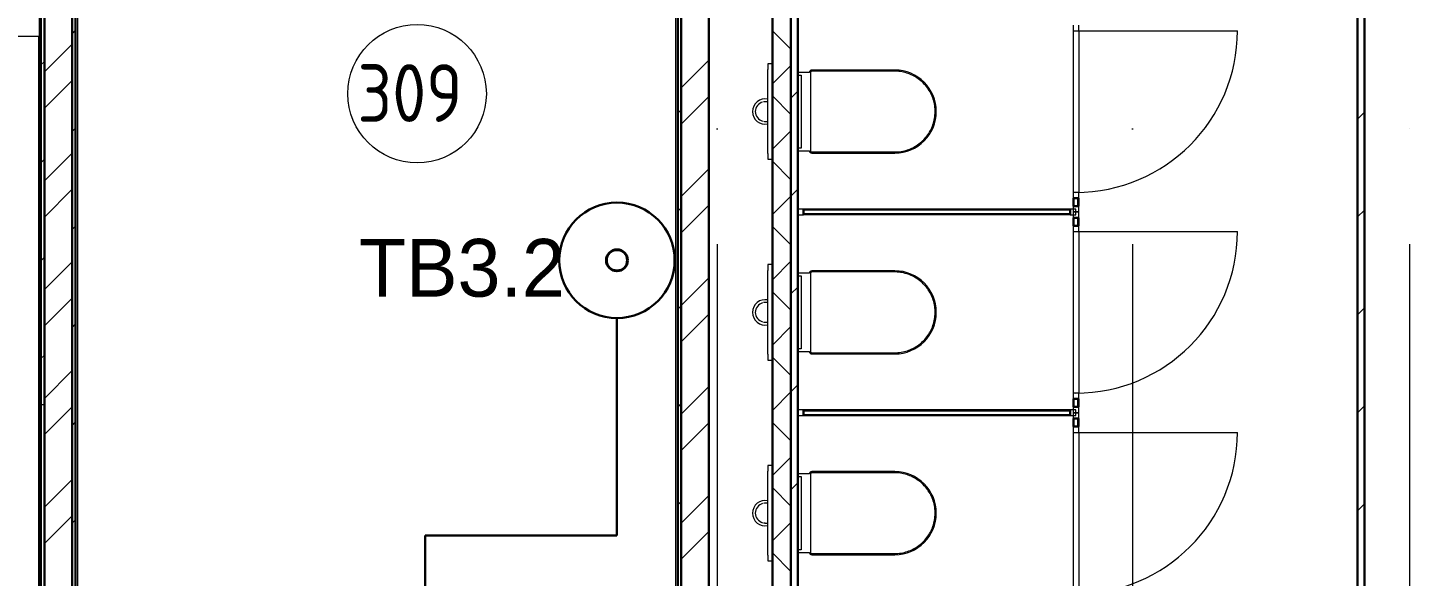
# Model space of a CAD drawing. Header units: millimetres. Extents: x -259793 to 503324, y -44556 to 93494.
# Drawn here: x 258158 to 264146, y -6702 to -4325 of the extents above; entities that cross this region are included whole.
import ezdxf

# ---------------------------------------------------------------- set-up
doc = ezdxf.new("R2010")
doc.units = ezdxf.units.MM
doc.linetypes.add('ADSK_Линия сетки', pattern=[25, 20, -2.5, 0, -2.5])
for name, color, linetype, lineweight in [('RC-Линии_связи-Адресные', 5, 'Continuous', 30), ('Text', 7, 'Continuous', 15), ('Витраж', 7, 'Continuous', 9), ('Двери', 252, 'Continuous', 9), ('лс', 5, 'Continuous', 30), ('Марки помещений', 252, 'Continuous', 20), ('Ограждение', 252, 'Continuous', 9), ('Оси', 252, 'Continuous', 9), ('Примечания', 7, 'Continuous', 25), ('Сантехника', 252, 'Continuous', 9), ('Стены внутренние', 7, 'Continuous', 18), ('Стены наружные', 7, 'Continuous', 18), ('Стены разрез', 7, 'Continuous', 30), ('Стены штриховка', 7, 'Continuous', 9)]:
    doc.layers.add(name, color=color, linetype=linetype, lineweight=lineweight)
doc.styles.add('GOST Common_2', font='', dxfattribs={"width": 0.9, "height": 250})
doc.styles.add('Mipgost_5', font='', dxfattribs={"height": 250})
doc.styles.get('GOST Common_2').set_extended_font_data('GOST type B')
doc.styles.get('Mipgost_5').set_extended_font_data('Mipgost')

# ---------------------------------------------------------------- blocks, each defined once
blk = doc.blocks.new('РозеткаТВ')
at = {"layer": 'Text', "color": 3, "lineweight": 30}
blk.add_circle((-3.6, 3.2), 250, dxfattribs=at)
at = {"layer": 'Text', "color": 3, "lineweight": 40}
blk.add_circle((-3.6, 3.2), 45.8, dxfattribs=at)
blk = doc.blocks.new('3 этаж')
at = {"layer": 'Витраж', "color": 251, "lineweight": 18, "true_color": 0x636466, "extrusion": (0, 0, -1)}
for p, q in [((262688.3, -4313.4), (262688.3, -4338.4)), ((262688.3, -4338.4), (262713.3, -4338.4)), ((262713.3, -4338.4), (262713.3, -4313.4)), ((262713.3, -5038.4), (262688.3, -5038.4)), ((262688.3, -5038.4), (262688.3, -5063.4)), ((262688.3, -5063.4), (262713.3, -5063.4)), ((262713.3, -5063.4), (262713.3, -5038.4)), ((262700.8, -5110.9), (262675.8, -5110.9)), ((262675.8, -5110.9), (262675.8, -5135.9)), ((262675.8, -5135.9), (262700.8, -5135.9)), ((262713.3, -5123.4), (262688.3, -5123.4)), ((262688.3, -5123.4), (262688.3, -5148.4)), ((262688.3, -5148.4), (262713.3, -5148.4)), ((262700.8, -5135.9), (262700.8, -5110.9)), ((262713.3, -5148.4), (262713.3, -5123.4)), ((262713.3, -5183.4), (262688.3, -5183.4)), ((262688.3, -5183.4), (262688.3, -5208.4)), ((262688.3, -5208.4), (262713.3, -5208.4)), ((262713.3, -5208.4), (262713.3, -5183.4)), ((262713.3, -5908.4), (262688.3, -5908.4)), ((262688.3, -5908.4), (262688.3, -5933.4)), ((262713.3, -5933.4), (262713.3, -5908.4)), ((262700.8, -5980.9), (262675.8, -5980.9)), ((262675.8, -5980.9), (262675.8, -6005.9)), ((262688.3, -5933.4), (262713.3, -5933.4)), ((262700.8, -6005.9), (262700.8, -5980.9)), ((262675.8, -6005.9), (262700.8, -6005.9)), ((262713.3, -5993.4), (262688.3, -5993.4)), ((262688.3, -5993.4), (262688.3, -6018.4)), ((262688.3, -6018.4), (262713.3, -6018.4)), ((262713.3, -6018.4), (262713.3, -5993.4)), ((262713.3, -6053.4), (262688.3, -6053.4)), ((262688.3, -6053.4), (262688.3, -6078.4)), ((262688.3, -6078.4), (262713.3, -6078.4)), ((262713.3, -6078.4), (262713.3, -6053.4))]:
    blk.add_line(p, q, dxfattribs=at)
at = {"layer": 'Витраж', "color": 251, "true_color": 0x636466}
for p, q in [((262688.3, -4338.4), (262688.3, -5038.4)), ((262713.3, -4338.4), (262713.3, -5038.4)), ((262688.3, -5063.4), (262688.3, -5098.4)), ((262713.3, -5063.4), (262713.3, -5098.4)), ((262675.8, -5110.9), (261520.8, -5110.9)), ((262675.8, -5135.9), (261520.8, -5135.9)), ((262688.3, -5148.4), (262688.3, -5183.4)), ((262713.3, -5148.4), (262713.3, -5183.4)), ((262688.3, -5208.4), (262688.3, -5908.4)), ((262713.3, -5208.4), (262713.3, -5908.4)), ((262675.8, -5980.9), (261520.8, -5980.9)), ((262688.3, -5933.4), (262688.3, -5968.4)), ((262713.3, -5933.4), (262713.3, -5968.4)), ((262675.8, -6005.9), (261520.8, -6005.9)), ((262688.3, -6018.4), (262688.3, -6053.4)), ((262713.3, -6018.4), (262713.3, -6053.4)), ((262688.3, -6078.4), (262688.3, -6778.4)), ((262713.3, -6078.4), (262713.3, -6778.4))]:
    blk.add_line(p, q, dxfattribs=at)
at = {"layer": 'Витраж', "color": 251, "lineweight": 18, "true_color": 0x636466}
for p, q in [((261520.8, -5110.9), (261495.8, -5110.9)), ((261495.8, -5110.9), (261495.8, -5135.9)), ((261495.8, -5135.9), (261520.8, -5135.9)), ((261520.8, -5135.9), (261520.8, -5110.9)), ((262713.3, -5098.4), (262688.3, -5098.4)), ((262688.3, -5098.4), (262688.3, -5123.4)), ((262688.3, -5123.4), (262713.3, -5123.4)), ((262713.3, -5123.4), (262713.3, -5098.4)), ((261520.8, -5980.9), (261495.8, -5980.9)), ((261495.8, -5980.9), (261495.8, -6005.9)), ((261520.8, -6005.9), (261520.8, -5980.9)), ((262713.3, -5968.4), (262688.3, -5968.4)), ((262688.3, -5968.4), (262688.3, -5993.4)), ((262713.3, -5993.4), (262713.3, -5968.4)), ((261495.8, -6005.9), (261520.8, -6005.9)), ((262688.3, -5993.4), (262713.3, -5993.4))]:
    blk.add_line(p, q, dxfattribs=at)
at = {"layer": 'Двери', "color": 251, "true_color": 0x636466}
for p, q in [((262713.3, -4338.4), (263400.8, -4338.4)), ((262713.3, -5208.4), (263400.8, -5208.4)), ((262713.3, -6078.4), (263400.8, -6078.4))]:
    blk.add_line(p, q, dxfattribs=at)
for centre in [(262700.8, -4338.4), (262700.8, -5208.4), (262700.8, -6078.4)]:
    blk.add_arc(centre, 700, 270, 0, dxfattribs=at)
at = {"layer": 'Марки помещений', "color": 251, "true_color": 0x636466}
blk.add_circle((259846, -4610.9), 300, dxfattribs=at)
at = {"layer": 'Ограждение', "color": 251, "true_color": 0x636466}
for p, q in [((258375.8, -9213.3), (258375.8, -3163.4)), ((260965.8, -3163.4), (260965.8, -6868.4)), ((258210.8, -4363.4), (250510.8, -4363.4)), ((258205.8, -4363.4), (258205.8, -8458.4))]:
    blk.add_line(p, q, dxfattribs=at)
at = {"layer": 'Оси', "color": 251, "linetype": 'ADSK_Линия сетки', "ltscale": 200, "true_color": 0x636466}
for p, q in [((261145.8, -263.4), (261145.8, -31389.6)), ((262945.8, -263.4), (262945.8, -31389.6)), ((264145.8, -263.4), (264145.8, -31389.6))]:
    blk.add_line(p, q, dxfattribs=at)
at = {"layer": 'Сантехника', "color": 251, "lineweight": 9, "true_color": 0x636466}
for p, q in [((261385.8, -4481.7), (261365.8, -4481.7)), ((261365.8, -4481.7), (261365.8, -4506.7)), ((261365.8, -4870.2), (261365.8, -4506.7)), ((261354.4, -4645.7), (261354.3, -4645.7)), ((261354.3, -4645.7), (261354.3, -4645.7)), ((261354.5, -4645.7), (261354.4, -4645.7)), ((261354.7, -4645.7), (261354.5, -4645.7)), ((261355, -4645.7), (261354.7, -4645.7)), ((261355.3, -4645.7), (261355, -4645.7)), ((261355.7, -4645.7), (261355.3, -4645.7)), ((261356.2, -4645.7), (261355.7, -4645.7)), ((261356.8, -4645.7), (261356.2, -4645.7)), ((261357.4, -4645.7), (261356.8, -4645.7)), ((261358.1, -4645.7), (261357.4, -4645.7)), ((261358.8, -4645.7), (261358.1, -4645.7)), ((261359.6, -4645.7), (261358.8, -4645.7)), ((261360.5, -4645.7), (261359.6, -4645.7)), ((261361.5, -4645.7), (261360.5, -4645.7)), ((261362.5, -4645.7), (261361.5, -4645.7)), ((261363.5, -4645.7), (261362.5, -4645.7)), ((261364.6, -4645.7), (261363.5, -4645.7)), ((261354.3, -4731.1), (261354.4, -4731.1)), ((261354.4, -4731.1), (261354.5, -4731.1)), ((261354.5, -4731.1), (261354.7, -4731.1)), ((261354.7, -4731.1), (261354.9, -4731.1)), ((261354.9, -4731.1), (261355.2, -4731.1)), ((261355.2, -4731.1), (261355.6, -4731.1)), ((261355.6, -4731.1), (261356.1, -4731.1)), ((261356.1, -4731.1), (261356.6, -4731.1)), ((261356.6, -4731.1), (261357.2, -4731.1)), ((261357.2, -4731.1), (261357.9, -4731.1)), ((261357.9, -4731.1), (261358.6, -4731.1)), ((261358.6, -4731.1), (261359.4, -4731.1)), ((261359.4, -4731.1), (261360.3, -4731.1)), ((261360.3, -4731.1), (261361.2, -4731.1)), ((261361.2, -4731.1), (261362.2, -4731.1)), ((261362.2, -4731.1), (261363.2, -4731.1)), ((261363.2, -4731.1), (261364.3, -4731.1)), ((261364.3, -4731.1), (261365.5, -4731.1)), ((261365.8, -4870.2), (261365.8, -4895.2)), ((261365.8, -4895.2), (261385.8, -4895.2)), ((261385.8, -5351.7), (261365.8, -5351.7)), ((261365.8, -5351.7), (261365.8, -5376.7)), ((261365.8, -5740.2), (261365.8, -5376.7)), ((261354.4, -5515.7), (261354.3, -5515.7)), ((261354.3, -5515.7), (261354.3, -5515.7)), ((261354.5, -5515.7), (261354.4, -5515.7)), ((261354.7, -5515.7), (261354.5, -5515.7)), ((261355, -5515.7), (261354.7, -5515.7)), ((261355.3, -5515.7), (261355, -5515.7)), ((261355.7, -5515.7), (261355.3, -5515.7)), ((261356.2, -5515.7), (261355.7, -5515.7)), ((261356.8, -5515.7), (261356.2, -5515.7)), ((261357.4, -5515.7), (261356.8, -5515.7)), ((261358.1, -5515.7), (261357.4, -5515.7)), ((261358.8, -5515.7), (261358.1, -5515.7)), ((261359.6, -5515.7), (261358.8, -5515.7)), ((261360.5, -5515.7), (261359.6, -5515.7)), ((261361.5, -5515.7), (261360.5, -5515.7)), ((261362.5, -5515.7), (261361.5, -5515.7)), ((261363.5, -5515.7), (261362.5, -5515.7)), ((261364.6, -5515.7), (261363.5, -5515.7)), ((261354.3, -5601.1), (261354.4, -5601.1)), ((261354.4, -5601.1), (261354.5, -5601.1)), ((261354.5, -5601.1), (261354.7, -5601.1)), ((261354.7, -5601.1), (261354.9, -5601.1)), ((261354.9, -5601.1), (261355.2, -5601.1)), ((261355.2, -5601.1), (261355.6, -5601.1)), ((261355.6, -5601.1), (261356.1, -5601.1)), ((261356.1, -5601.1), (261356.6, -5601.1)), ((261356.6, -5601.1), (261357.2, -5601.1)), ((261357.2, -5601.1), (261357.9, -5601.1)), ((261357.9, -5601.1), (261358.6, -5601.1)), ((261358.6, -5601.1), (261359.4, -5601.1)), ((261359.4, -5601.1), (261360.3, -5601.1)), ((261360.3, -5601.1), (261361.2, -5601.1)), ((261361.2, -5601.1), (261362.2, -5601.1)), ((261362.2, -5601.1), (261363.2, -5601.1)), ((261363.2, -5601.1), (261364.3, -5601.1)), ((261364.3, -5601.1), (261365.5, -5601.1)), ((261365.8, -5740.2), (261365.8, -5765.2)), ((261365.8, -5765.2), (261385.8, -5765.2)), ((261385.8, -6221.7), (261365.8, -6221.7)), ((261365.8, -6221.7), (261365.8, -6246.7)), ((261365.8, -6610.2), (261365.8, -6246.7)), ((261354.4, -6385.7), (261354.3, -6385.7)), ((261354.3, -6385.7), (261354.3, -6385.7)), ((261354.5, -6385.7), (261354.4, -6385.7)), ((261354.7, -6385.7), (261354.5, -6385.7)), ((261355, -6385.7), (261354.7, -6385.7)), ((261355.3, -6385.7), (261355, -6385.7)), ((261355.7, -6385.7), (261355.3, -6385.7)), ((261356.2, -6385.7), (261355.7, -6385.7)), ((261356.8, -6385.7), (261356.2, -6385.7)), ((261357.4, -6385.7), (261356.8, -6385.7)), ((261358.1, -6385.7), (261357.4, -6385.7)), ((261358.8, -6385.7), (261358.1, -6385.7)), ((261359.6, -6385.7), (261358.8, -6385.7)), ((261360.5, -6385.7), (261359.6, -6385.7)), ((261361.5, -6385.7), (261360.5, -6385.7)), ((261362.5, -6385.7), (261361.5, -6385.7)), ((261363.5, -6385.7), (261362.5, -6385.7)), ((261364.6, -6385.7), (261363.5, -6385.7)), ((261354.3, -6471.1), (261354.4, -6471.1)), ((261354.4, -6471.1), (261354.5, -6471.1)), ((261354.5, -6471.1), (261354.7, -6471.1)), ((261354.7, -6471.1), (261354.9, -6471.1)), ((261354.9, -6471.1), (261355.2, -6471.1)), ((261355.2, -6471.1), (261355.6, -6471.1)), ((261355.6, -6471.1), (261356.1, -6471.1)), ((261356.1, -6471.1), (261356.6, -6471.1)), ((261356.6, -6471.1), (261357.2, -6471.1)), ((261357.2, -6471.1), (261357.9, -6471.1)), ((261357.9, -6471.1), (261358.6, -6471.1)), ((261358.6, -6471.1), (261359.4, -6471.1)), ((261359.4, -6471.1), (261360.3, -6471.1)), ((261360.3, -6471.1), (261361.2, -6471.1)), ((261361.2, -6471.1), (261362.2, -6471.1)), ((261362.2, -6471.1), (261363.2, -6471.1)), ((261363.2, -6471.1), (261364.3, -6471.1)), ((261364.3, -6471.1), (261365.5, -6471.1)), ((261365.8, -6610.2), (261365.8, -6635.2)), ((261365.8, -6635.2), (261385.8, -6635.2))]:
    blk.add_line(p, q, dxfattribs=at)
at = {"layer": 'Сантехника', "color": 251, "true_color": 0x636466}
for p, q in [((261545.8, -4518.4), (261495.8, -4518.4)), ((261495.8, -4530.2), (261510.8, -4530.2)), ((261510.8, -4530.2), (261510.8, -4846.6)), ((261550.9, -4517.6), (261550.8, -4517.8)), ((261550.8, -4517.8), (261550.8, -4518)), ((261550.8, -4518), (261550.8, -4518.2)), ((261550.8, -4518.2), (261550.8, -4518.4)), ((261550.8, -4518.4), (261550.8, -4518.4)), ((261550.8, -4518.4), (261550.8, -4858.4)), ((261551, -4517), (261550.9, -4517.2)), ((261550.9, -4517.2), (261550.9, -4517.4)), ((261550.9, -4517.4), (261550.9, -4517.6)), ((261551.1, -4516.8), (261551, -4517)), ((261551.2, -4516.4), (261551.1, -4516.6)), ((261551.1, -4516.6), (261551.1, -4516.8)), ((261551.3, -4516.3), (261551.2, -4516.4)), ((261551.4, -4516.1), (261551.3, -4516.3)), ((261551.5, -4515.9), (261551.4, -4516.1)), ((261551.6, -4515.7), (261551.5, -4515.9)), ((261551.7, -4515.6), (261551.6, -4515.7)), ((261551.8, -4515.4), (261551.7, -4515.6)), ((261551.9, -4515.3), (261551.8, -4515.4)), ((261552.1, -4515.1), (261551.9, -4515.3)), ((261552.2, -4515), (261552.1, -4515.1)), ((261552.3, -4514.8), (261552.2, -4515)), ((261552.5, -4514.7), (261552.3, -4514.8)), ((261552.6, -4514.6), (261552.5, -4514.7)), ((261552.8, -4514.4), (261552.6, -4514.6)), ((261553, -4514.3), (261552.8, -4514.4)), ((261553.1, -4514.2), (261553, -4514.3)), ((261553.3, -4514.1), (261553.1, -4514.2)), ((261553.5, -4514), (261553.3, -4514.1)), ((261553.6, -4513.9), (261553.5, -4514)), ((261553.8, -4513.8), (261553.6, -4513.9)), ((261554, -4513.8), (261553.8, -4513.8)), ((261554.2, -4513.7), (261554, -4513.8)), ((261554.4, -4513.6), (261554.2, -4513.7)), ((261554.6, -4513.6), (261554.4, -4513.6)), ((261554.8, -4513.5), (261554.6, -4513.6)), ((261555, -4513.5), (261554.8, -4513.5)), ((261555.2, -4513.5), (261555, -4513.5)), ((261555.4, -4513.5), (261555.2, -4513.5)), ((261555.6, -4513.4), (261555.4, -4513.5)), ((261555.8, -4513.4), (261555.6, -4513.4)), ((261915.8, -4508.4), (261555.8, -4508.4)), ((261915.8, -4513.4), (261555.8, -4513.4)), ((261919.6, -4513.5), (261915.8, -4513.4)), ((261926.6, -4513.8), (261919.6, -4513.5)), ((261933.5, -4514.3), (261926.6, -4513.8)), ((261940.5, -4515.2), (261933.5, -4514.3)), ((261947.4, -4516.3), (261940.5, -4515.2)), ((261954.2, -4517.7), (261947.4, -4516.3)), ((261961, -4519.4), (261954.2, -4517.7)), ((261967.8, -4521.3), (261961, -4519.4)), ((261974.4, -4523.6), (261967.8, -4521.3)), ((261980.9, -4526), (261974.4, -4523.6)), ((261987.4, -4528.8), (261980.9, -4526)), ((261993.7, -4531.8), (261987.4, -4528.8)), ((261999.9, -4535), (261993.7, -4531.8)), ((262006, -4538.5), (261999.9, -4535)), ((262011.9, -4542.2), (262006, -4538.5)), ((262017.7, -4546.2), (262011.9, -4542.2)), ((262023.3, -4550.4), (262017.7, -4546.2)), ((262028.7, -4554.8), (262023.3, -4550.4)), ((262034, -4559.4), (262028.7, -4554.8)), ((262039.1, -4564.2), (262034, -4559.4)), ((262043.9, -4569.3), (262039.1, -4564.2)), ((262048.6, -4574.5), (262043.9, -4569.3)), ((262053, -4579.9), (262048.6, -4574.5)), ((262057.3, -4585.5), (262053, -4579.9)), ((262061.3, -4591.2), (262057.3, -4585.5)), ((262065, -4597.1), (262061.3, -4591.2)), ((262068.6, -4603.1), (262065, -4597.1)), ((262071.9, -4609.3), (262068.6, -4603.1)), ((262074.9, -4615.6), (262071.9, -4609.3)), ((262077.7, -4622), (262074.9, -4615.6)), ((262080.2, -4628.6), (262077.7, -4622)), ((262082.5, -4635.2), (262080.2, -4628.6)), ((262084.5, -4641.9), (262082.5, -4635.2)), ((262086.2, -4648.7), (262084.5, -4641.9)), ((262087.7, -4655.5), (262086.2, -4648.7)), ((262088.8, -4662.4), (262087.7, -4655.5)), ((262089.7, -4669.4), (262088.8, -4662.4)), ((262090.4, -4676.3), (262089.7, -4669.4)), ((262085.3, -4731.9), (262086.9, -4725.1)), ((262086.9, -4725.1), (262088.2, -4718.2)), ((262088.2, -4718.2), (262089.3, -4711.3)), ((262089.3, -4711.3), (262090.1, -4704.3)), ((262090.1, -4704.3), (262090.6, -4697.3)), ((262090.7, -4683.3), (262090.4, -4676.3)), ((262090.6, -4697.3), (262090.8, -4690.3)), ((262090.8, -4690.3), (262090.7, -4683.3)), ((262055, -4794.5), (262059.1, -4788.8)), ((262059.1, -4788.8), (262063, -4783)), ((262063, -4783), (262066.7, -4777)), ((262066.7, -4777), (262070.1, -4770.9)), ((262070.1, -4770.9), (262073.3, -4764.7)), ((262073.3, -4764.7), (262076.2, -4758.3)), ((262076.2, -4758.3), (262078.9, -4751.9)), ((262078.9, -4751.9), (262081.3, -4745.3)), ((262081.3, -4745.3), (262083.4, -4738.6)), ((262083.4, -4738.6), (262085.3, -4731.9)), ((261510.8, -4846.6), (261495.8, -4846.6)), ((261977.4, -4852.2), (261983.9, -4849.6)), ((261983.9, -4849.6), (261990.3, -4846.8)), ((261990.3, -4846.8), (261996.6, -4843.7)), ((261996.6, -4843.7), (262002.7, -4840.3)), ((262002.7, -4840.3), (262008.7, -4836.7)), ((262008.7, -4836.7), (262014.6, -4832.9)), ((262014.6, -4832.9), (262020.3, -4828.8)), ((262020.3, -4828.8), (262025.8, -4824.5)), ((262025.8, -4824.5), (262031.2, -4820)), ((262031.2, -4820), (262036.3, -4815.3)), ((262036.3, -4815.3), (262041.3, -4810.4)), ((262041.3, -4810.4), (262046.1, -4805.3)), ((262046.1, -4805.3), (262050.7, -4799.9)), ((262050.7, -4799.9), (262055, -4794.5)), ((261495.8, -4858.4), (261545.8, -4858.4)), ((261550.8, -4858.4), (261550.8, -4858.6)), ((261550.8, -4858.6), (261550.8, -4858.8)), ((261550.8, -4858.8), (261550.8, -4859)), ((261550.8, -4859), (261550.8, -4859.2)), ((261550.8, -4859.2), (261550.9, -4859.4)), ((261550.9, -4859.4), (261550.9, -4859.6)), ((261550.9, -4859.6), (261551, -4859.8)), ((261551, -4859.8), (261551, -4860)), ((261551, -4860), (261551.1, -4860.2)), ((261551.1, -4860.2), (261551.2, -4860.4)), ((261551.2, -4860.4), (261551.3, -4860.6)), ((261551.3, -4860.6), (261551.3, -4860.8)), ((261551.3, -4860.8), (261551.4, -4860.9)), ((261551.4, -4860.9), (261551.5, -4861.1)), ((261551.5, -4861.1), (261551.7, -4861.3)), ((261551.7, -4861.3), (261551.8, -4861.4)), ((261551.8, -4861.4), (261551.9, -4861.6)), ((261551.9, -4861.6), (261552, -4861.7)), ((261552, -4861.7), (261552.2, -4861.9)), ((261552.2, -4861.9), (261552.3, -4862)), ((261552.3, -4862), (261552.4, -4862.2)), ((261552.4, -4862.2), (261552.6, -4862.3)), ((261552.6, -4862.3), (261552.8, -4862.4)), ((261552.8, -4862.4), (261552.9, -4862.5)), ((261552.9, -4862.5), (261553.1, -4862.7)), ((261553.1, -4862.7), (261553.2, -4862.8)), ((261553.2, -4862.8), (261553.4, -4862.9)), ((261553.4, -4862.9), (261553.6, -4862.9)), ((261553.6, -4862.9), (261553.8, -4863)), ((261553.8, -4863), (261554, -4863.1)), ((261554, -4863.1), (261554.2, -4863.2)), ((261554.2, -4863.2), (261554.3, -4863.2)), ((261554.3, -4863.2), (261554.5, -4863.3)), ((261554.5, -4863.3), (261554.7, -4863.3)), ((261554.7, -4863.3), (261554.9, -4863.4)), ((261554.9, -4863.4), (261555.1, -4863.4)), ((261555.1, -4863.4), (261555.3, -4863.4)), ((261555.3, -4863.4), (261555.5, -4863.4)), ((261555.5, -4863.4), (261555.7, -4863.4)), ((261555.7, -4863.4), (261555.8, -4863.4)), ((261555.8, -4863.4), (261915.8, -4863.4)), ((261555.8, -4868.4), (261915.8, -4868.4)), ((261915.8, -4863.4), (261922.8, -4863.3)), ((261922.8, -4863.3), (261929.8, -4862.9)), ((261929.8, -4862.9), (261936.7, -4862.2)), ((261936.7, -4862.2), (261943.7, -4861.2)), ((261943.7, -4861.2), (261950.5, -4860)), ((261950.5, -4860), (261957.4, -4858.4)), ((261957.4, -4858.4), (261964.1, -4856.6)), ((261964.1, -4856.6), (261970.8, -4854.6)), ((261970.8, -4854.6), (261977.4, -4852.2)), ((261545.8, -5388.4), (261495.8, -5388.4)), ((261550.9, -5387.6), (261550.8, -5387.8)), ((261550.8, -5387.8), (261550.8, -5388)), ((261550.8, -5388), (261550.8, -5388.2)), ((261550.8, -5388.2), (261550.8, -5388.4)), ((261550.8, -5388.4), (261550.8, -5388.4)), ((261550.8, -5388.4), (261550.8, -5728.4)), ((261551, -5387), (261550.9, -5387.2)), ((261550.9, -5387.2), (261550.9, -5387.4)), ((261550.9, -5387.4), (261550.9, -5387.6)), ((261551.1, -5386.8), (261551, -5387)), ((261551.2, -5386.4), (261551.1, -5386.6)), ((261551.1, -5386.6), (261551.1, -5386.8)), ((261551.3, -5386.3), (261551.2, -5386.4)), ((261551.4, -5386.1), (261551.3, -5386.3)), ((261551.5, -5385.9), (261551.4, -5386.1)), ((261551.6, -5385.7), (261551.5, -5385.9)), ((261551.7, -5385.6), (261551.6, -5385.7)), ((261551.8, -5385.4), (261551.7, -5385.6)), ((261551.9, -5385.3), (261551.8, -5385.4)), ((261552.1, -5385.1), (261551.9, -5385.3)), ((261552.2, -5385), (261552.1, -5385.1)), ((261552.3, -5384.8), (261552.2, -5385)), ((261552.5, -5384.7), (261552.3, -5384.8)), ((261552.6, -5384.6), (261552.5, -5384.7)), ((261552.8, -5384.4), (261552.6, -5384.6)), ((261553, -5384.3), (261552.8, -5384.4)), ((261553.1, -5384.2), (261553, -5384.3)), ((261553.3, -5384.1), (261553.1, -5384.2)), ((261553.5, -5384), (261553.3, -5384.1)), ((261553.6, -5383.9), (261553.5, -5384)), ((261553.8, -5383.8), (261553.6, -5383.9)), ((261554, -5383.8), (261553.8, -5383.8)), ((261554.2, -5383.7), (261554, -5383.8)), ((261554.4, -5383.6), (261554.2, -5383.7)), ((261554.6, -5383.6), (261554.4, -5383.6)), ((261554.8, -5383.5), (261554.6, -5383.6)), ((261555, -5383.5), (261554.8, -5383.5)), ((261555.2, -5383.5), (261555, -5383.5)), ((261555.4, -5383.5), (261555.2, -5383.5)), ((261555.6, -5383.4), (261555.4, -5383.5)), ((261555.8, -5383.4), (261555.6, -5383.4)), ((261915.8, -5378.4), (261555.8, -5378.4)), ((261915.8, -5383.4), (261555.8, -5383.4)), ((261919.6, -5383.5), (261915.8, -5383.4)), ((261926.6, -5383.8), (261919.6, -5383.5)), ((261933.5, -5384.3), (261926.6, -5383.8)), ((261940.5, -5385.2), (261933.5, -5384.3)), ((261947.4, -5386.3), (261940.5, -5385.2)), ((261954.2, -5387.7), (261947.4, -5386.3)), ((261961, -5389.4), (261954.2, -5387.7)), ((261495.8, -5400.2), (261510.8, -5400.2)), ((261510.8, -5400.2), (261510.8, -5716.6)), ((261967.8, -5391.3), (261961, -5389.4)), ((261974.4, -5393.6), (261967.8, -5391.3)), ((261980.9, -5396), (261974.4, -5393.6)), ((261987.4, -5398.8), (261980.9, -5396)), ((261993.7, -5401.8), (261987.4, -5398.8)), ((261999.9, -5405), (261993.7, -5401.8)), ((262006, -5408.5), (261999.9, -5405)), ((262011.9, -5412.2), (262006, -5408.5)), ((262017.7, -5416.2), (262011.9, -5412.2)), ((262023.3, -5420.4), (262017.7, -5416.2)), ((262028.7, -5424.8), (262023.3, -5420.4)), ((262034, -5429.4), (262028.7, -5424.8)), ((262039.1, -5434.2), (262034, -5429.4)), ((262043.9, -5439.3), (262039.1, -5434.2)), ((262048.6, -5444.5), (262043.9, -5439.3)), ((262053, -5449.9), (262048.6, -5444.5)), ((262057.3, -5455.5), (262053, -5449.9)), ((262061.3, -5461.2), (262057.3, -5455.5)), ((262065, -5467.1), (262061.3, -5461.2)), ((262068.6, -5473.1), (262065, -5467.1)), ((262071.9, -5479.3), (262068.6, -5473.1)), ((262074.9, -5485.6), (262071.9, -5479.3)), ((262077.7, -5492), (262074.9, -5485.6)), ((262080.2, -5498.6), (262077.7, -5492)), ((262082.5, -5505.2), (262080.2, -5498.6)), ((262084.5, -5511.9), (262082.5, -5505.2)), ((262086.2, -5518.7), (262084.5, -5511.9)), ((262087.7, -5525.5), (262086.2, -5518.7)), ((262088.8, -5532.4), (262087.7, -5525.5)), ((262089.7, -5539.4), (262088.8, -5532.4)), ((262090.4, -5546.3), (262089.7, -5539.4)), ((262090.1, -5574.3), (262090.6, -5567.3)), ((262090.7, -5553.3), (262090.4, -5546.3)), ((262090.6, -5567.3), (262090.8, -5560.3)), ((262090.8, -5560.3), (262090.7, -5553.3)), ((262076.2, -5628.3), (262078.9, -5621.9)), ((262078.9, -5621.9), (262081.3, -5615.3)), ((262081.3, -5615.3), (262083.4, -5608.6)), ((262083.4, -5608.6), (262085.3, -5601.9)), ((262085.3, -5601.9), (262086.9, -5595.1)), ((262086.9, -5595.1), (262088.2, -5588.2)), ((262088.2, -5588.2), (262089.3, -5581.3)), ((262089.3, -5581.3), (262090.1, -5574.3)), ((262031.2, -5690), (262036.3, -5685.3)), ((262036.3, -5685.3), (262041.3, -5680.4)), ((262041.3, -5680.4), (262046.1, -5675.3)), ((262046.1, -5675.3), (262050.7, -5669.9)), ((262050.7, -5669.9), (262055, -5664.5)), ((262055, -5664.5), (262059.1, -5658.8)), ((262059.1, -5658.8), (262063, -5653)), ((262063, -5653), (262066.7, -5647)), ((262066.7, -5647), (262070.1, -5640.9)), ((262070.1, -5640.9), (262073.3, -5634.7)), ((262073.3, -5634.7), (262076.2, -5628.3)), ((261510.8, -5716.6), (261495.8, -5716.6)), ((261495.8, -5728.4), (261545.8, -5728.4)), ((261550.8, -5728.4), (261550.8, -5728.6)), ((261550.8, -5728.6), (261550.8, -5728.8)), ((261550.8, -5728.8), (261550.8, -5729)), ((261550.8, -5729), (261550.8, -5729.2)), ((261550.8, -5729.2), (261550.9, -5729.4)), ((261550.9, -5729.4), (261550.9, -5729.6)), ((261550.9, -5729.6), (261551, -5729.8)), ((261551, -5729.8), (261551, -5730)), ((261551, -5730), (261551.1, -5730.2)), ((261551.1, -5730.2), (261551.2, -5730.4)), ((261551.2, -5730.4), (261551.3, -5730.6)), ((261551.3, -5730.6), (261551.3, -5730.8)), ((261551.3, -5730.8), (261551.4, -5730.9)), ((261551.4, -5730.9), (261551.5, -5731.1)), ((261551.5, -5731.1), (261551.7, -5731.3)), ((261551.7, -5731.3), (261551.8, -5731.4)), ((261551.8, -5731.4), (261551.9, -5731.6)), ((261551.9, -5731.6), (261552, -5731.7)), ((261552, -5731.7), (261552.2, -5731.9)), ((261552.2, -5731.9), (261552.3, -5732)), ((261552.3, -5732), (261552.4, -5732.2)), ((261552.4, -5732.2), (261552.6, -5732.3)), ((261552.6, -5732.3), (261552.8, -5732.4)), ((261552.8, -5732.4), (261552.9, -5732.5)), ((261552.9, -5732.5), (261553.1, -5732.7)), ((261553.1, -5732.7), (261553.2, -5732.8)), ((261553.2, -5732.8), (261553.4, -5732.9)), ((261553.4, -5732.9), (261553.6, -5732.9)), ((261553.6, -5732.9), (261553.8, -5733)), ((261553.8, -5733), (261554, -5733.1)), ((261554, -5733.1), (261554.2, -5733.2)), ((261554.2, -5733.2), (261554.3, -5733.2)), ((261554.3, -5733.2), (261554.5, -5733.3)), ((261554.5, -5733.3), (261554.7, -5733.3)), ((261554.7, -5733.3), (261554.9, -5733.4)), ((261554.9, -5733.4), (261555.1, -5733.4)), ((261555.1, -5733.4), (261555.3, -5733.4)), ((261555.3, -5733.4), (261555.5, -5733.4)), ((261555.5, -5733.4), (261555.7, -5733.4)), ((261555.7, -5733.4), (261555.8, -5733.4)), ((261555.8, -5733.4), (261915.8, -5733.4)), ((261555.8, -5738.4), (261915.8, -5738.4)), ((261915.8, -5733.4), (261922.8, -5733.3)), ((261922.8, -5733.3), (261929.8, -5732.9)), ((261929.8, -5732.9), (261936.7, -5732.2)), ((261936.7, -5732.2), (261943.7, -5731.2)), ((261943.7, -5731.2), (261950.5, -5730)), ((261950.5, -5730), (261957.4, -5728.4)), ((261957.4, -5728.4), (261964.1, -5726.6)), ((261964.1, -5726.6), (261970.8, -5724.6)), ((261970.8, -5724.6), (261977.4, -5722.2)), ((261977.4, -5722.2), (261983.9, -5719.6)), ((261983.9, -5719.6), (261990.3, -5716.8)), ((261990.3, -5716.8), (261996.6, -5713.7)), ((261996.6, -5713.7), (262002.7, -5710.3)), ((262002.7, -5710.3), (262008.7, -5706.7)), ((262008.7, -5706.7), (262014.6, -5702.9)), ((262014.6, -5702.9), (262020.3, -5698.8)), ((262020.3, -5698.8), (262025.8, -5694.5)), ((262025.8, -5694.5), (262031.2, -5690)), ((261545.8, -6258.4), (261495.8, -6258.4)), ((261495.8, -6270.2), (261510.8, -6270.2)), ((261510.8, -6270.2), (261510.8, -6586.6)), ((261550.9, -6257.6), (261550.8, -6257.8)), ((261550.8, -6257.8), (261550.8, -6258)), ((261550.8, -6258), (261550.8, -6258.2)), ((261550.8, -6258.2), (261550.8, -6258.4)), ((261550.8, -6258.4), (261550.8, -6258.4)), ((261550.8, -6258.4), (261550.8, -6598.4)), ((261551, -6257), (261550.9, -6257.2)), ((261550.9, -6257.2), (261550.9, -6257.4)), ((261550.9, -6257.4), (261550.9, -6257.6)), ((261551.1, -6256.8), (261551, -6257)), ((261551.2, -6256.4), (261551.1, -6256.6)), ((261551.1, -6256.6), (261551.1, -6256.8)), ((261551.3, -6256.3), (261551.2, -6256.4)), ((261551.4, -6256.1), (261551.3, -6256.3)), ((261551.5, -6255.9), (261551.4, -6256.1)), ((261551.6, -6255.7), (261551.5, -6255.9)), ((261551.7, -6255.6), (261551.6, -6255.7)), ((261551.8, -6255.4), (261551.7, -6255.6)), ((261551.9, -6255.3), (261551.8, -6255.4)), ((261552.1, -6255.1), (261551.9, -6255.3)), ((261552.2, -6255), (261552.1, -6255.1)), ((261552.3, -6254.8), (261552.2, -6255)), ((261552.5, -6254.7), (261552.3, -6254.8)), ((261552.6, -6254.6), (261552.5, -6254.7)), ((261552.8, -6254.4), (261552.6, -6254.6)), ((261553, -6254.3), (261552.8, -6254.4)), ((261553.1, -6254.2), (261553, -6254.3)), ((261553.3, -6254.1), (261553.1, -6254.2)), ((261553.5, -6254), (261553.3, -6254.1)), ((261553.6, -6253.9), (261553.5, -6254)), ((261553.8, -6253.8), (261553.6, -6253.9)), ((261554, -6253.8), (261553.8, -6253.8)), ((261554.2, -6253.7), (261554, -6253.8)), ((261554.4, -6253.6), (261554.2, -6253.7)), ((261554.6, -6253.6), (261554.4, -6253.6)), ((261554.8, -6253.5), (261554.6, -6253.6)), ((261555, -6253.5), (261554.8, -6253.5)), ((261555.2, -6253.5), (261555, -6253.5)), ((261555.4, -6253.5), (261555.2, -6253.5)), ((261555.6, -6253.4), (261555.4, -6253.5)), ((261555.8, -6253.4), (261555.6, -6253.4)), ((261915.8, -6248.4), (261555.8, -6248.4)), ((261915.8, -6253.4), (261555.8, -6253.4)), ((261919.6, -6253.5), (261915.8, -6253.4)), ((261926.6, -6253.8), (261919.6, -6253.5)), ((261933.5, -6254.3), (261926.6, -6253.8)), ((261940.5, -6255.2), (261933.5, -6254.3)), ((261947.4, -6256.3), (261940.5, -6255.2)), ((261954.2, -6257.7), (261947.4, -6256.3)), ((261961, -6259.4), (261954.2, -6257.7)), ((261967.8, -6261.3), (261961, -6259.4)), ((261974.4, -6263.6), (261967.8, -6261.3)), ((261980.9, -6266), (261974.4, -6263.6)), ((261987.4, -6268.8), (261980.9, -6266)), ((261993.7, -6271.8), (261987.4, -6268.8)), ((261999.9, -6275), (261993.7, -6271.8)), ((262006, -6278.5), (261999.9, -6275)), ((262011.9, -6282.2), (262006, -6278.5)), ((262017.7, -6286.2), (262011.9, -6282.2)), ((262023.3, -6290.4), (262017.7, -6286.2)), ((262028.7, -6294.8), (262023.3, -6290.4)), ((262034, -6299.4), (262028.7, -6294.8)), ((262039.1, -6304.2), (262034, -6299.4)), ((262043.9, -6309.3), (262039.1, -6304.2)), ((262048.6, -6314.5), (262043.9, -6309.3)), ((262053, -6319.9), (262048.6, -6314.5)), ((262057.3, -6325.5), (262053, -6319.9)), ((262061.3, -6331.2), (262057.3, -6325.5)), ((262065, -6337.1), (262061.3, -6331.2)), ((262068.6, -6343.1), (262065, -6337.1)), ((262071.9, -6349.3), (262068.6, -6343.1)), ((262074.9, -6355.6), (262071.9, -6349.3)), ((262077.7, -6362), (262074.9, -6355.6)), ((262080.2, -6368.6), (262077.7, -6362)), ((262082.5, -6375.2), (262080.2, -6368.6)), ((262084.5, -6381.9), (262082.5, -6375.2)), ((262086.2, -6388.7), (262084.5, -6381.9)), ((262087.7, -6395.5), (262086.2, -6388.7)), ((262088.8, -6402.4), (262087.7, -6395.5)), ((262089.7, -6409.4), (262088.8, -6402.4)), ((262085.3, -6471.9), (262086.9, -6465.1)), ((262086.9, -6465.1), (262088.2, -6458.2)), ((262088.2, -6458.2), (262089.3, -6451.3)), ((262089.3, -6451.3), (262090.1, -6444.3)), ((262090.4, -6416.3), (262089.7, -6409.4)), ((262090.1, -6444.3), (262090.6, -6437.3)), ((262090.7, -6423.3), (262090.4, -6416.3)), ((262090.6, -6437.3), (262090.8, -6430.3)), ((262090.8, -6430.3), (262090.7, -6423.3)), ((262059.1, -6528.8), (262063, -6523)), ((262063, -6523), (262066.7, -6517)), ((262066.7, -6517), (262070.1, -6510.9)), ((262070.1, -6510.9), (262073.3, -6504.7)), ((262073.3, -6504.7), (262076.2, -6498.3)), ((262076.2, -6498.3), (262078.9, -6491.9)), ((262078.9, -6491.9), (262081.3, -6485.3)), ((262081.3, -6485.3), (262083.4, -6478.6)), ((262083.4, -6478.6), (262085.3, -6471.9)), ((261990.3, -6586.8), (261996.6, -6583.7)), ((261996.6, -6583.7), (262002.7, -6580.3)), ((262002.7, -6580.3), (262008.7, -6576.7)), ((262008.7, -6576.7), (262014.6, -6572.9)), ((262014.6, -6572.9), (262020.3, -6568.8)), ((262020.3, -6568.8), (262025.8, -6564.5)), ((262025.8, -6564.5), (262031.2, -6560)), ((262031.2, -6560), (262036.3, -6555.3)), ((262036.3, -6555.3), (262041.3, -6550.4)), ((262041.3, -6550.4), (262046.1, -6545.3)), ((262046.1, -6545.3), (262050.7, -6539.9)), ((262050.7, -6539.9), (262055, -6534.5)), ((262055, -6534.5), (262059.1, -6528.8)), ((261510.8, -6586.6), (261495.8, -6586.6)), ((261495.8, -6598.4), (261545.8, -6598.4)), ((261550.8, -6598.4), (261550.8, -6598.6)), ((261550.8, -6598.6), (261550.8, -6598.8)), ((261550.8, -6598.8), (261550.8, -6599)), ((261550.8, -6599), (261550.8, -6599.2)), ((261550.8, -6599.2), (261550.9, -6599.4)), ((261550.9, -6599.4), (261550.9, -6599.6)), ((261550.9, -6599.6), (261551, -6599.8)), ((261551, -6599.8), (261551, -6600)), ((261551, -6600), (261551.1, -6600.2)), ((261551.1, -6600.2), (261551.2, -6600.4)), ((261551.2, -6600.4), (261551.3, -6600.6)), ((261551.3, -6600.6), (261551.3, -6600.8)), ((261551.3, -6600.8), (261551.4, -6600.9)), ((261551.4, -6600.9), (261551.5, -6601.1)), ((261551.5, -6601.1), (261551.7, -6601.3)), ((261551.7, -6601.3), (261551.8, -6601.4)), ((261551.8, -6601.4), (261551.9, -6601.6)), ((261551.9, -6601.6), (261552, -6601.7)), ((261552, -6601.7), (261552.2, -6601.9)), ((261552.2, -6601.9), (261552.3, -6602)), ((261552.3, -6602), (261552.4, -6602.2)), ((261552.4, -6602.2), (261552.6, -6602.3)), ((261552.6, -6602.3), (261552.8, -6602.4)), ((261552.8, -6602.4), (261552.9, -6602.5)), ((261552.9, -6602.5), (261553.1, -6602.7)), ((261553.1, -6602.7), (261553.2, -6602.8)), ((261553.2, -6602.8), (261553.4, -6602.9)), ((261553.4, -6602.9), (261553.6, -6602.9)), ((261553.6, -6602.9), (261553.8, -6603)), ((261553.8, -6603), (261554, -6603.1)), ((261554, -6603.1), (261554.2, -6603.2)), ((261554.2, -6603.2), (261554.3, -6603.2)), ((261554.3, -6603.2), (261554.5, -6603.3)), ((261554.5, -6603.3), (261554.7, -6603.3)), ((261554.7, -6603.3), (261554.9, -6603.4)), ((261554.9, -6603.4), (261555.1, -6603.4)), ((261555.1, -6603.4), (261555.3, -6603.4)), ((261555.3, -6603.4), (261555.5, -6603.4)), ((261555.5, -6603.4), (261555.7, -6603.4)), ((261555.7, -6603.4), (261555.8, -6603.4)), ((261555.8, -6603.4), (261915.8, -6603.4)), ((261555.8, -6608.4), (261915.8, -6608.4)), ((261915.8, -6603.4), (261922.8, -6603.3)), ((261922.8, -6603.3), (261929.8, -6602.9)), ((261929.8, -6602.9), (261936.7, -6602.2)), ((261936.7, -6602.2), (261943.7, -6601.2)), ((261943.7, -6601.2), (261950.5, -6600)), ((261950.5, -6600), (261957.4, -6598.4)), ((261957.4, -6598.4), (261964.1, -6596.6)), ((261964.1, -6596.6), (261970.8, -6594.6)), ((261970.8, -6594.6), (261977.4, -6592.2)), ((261977.4, -6592.2), (261983.9, -6589.6)), ((261983.9, -6589.6), (261990.3, -6586.8))]:
    blk.add_line(p, q, dxfattribs=at)
for centre, radius, start, end in [((261555.8, -4518.4), 10, 90, 180), ((261555.8, -4518.4), 5, 150, 180), ((261555.8, -4518.4), 5, 150, 180), ((261555.8, -4518.4), 5, 150, 180), ((261555.8, -4518.4), 5, 90, 120), ((261555.8, -4518.4), 5, 90, 120), ((261555.8, -4518.4), 5, 105, 120), ((261915.8, -4688.4), 180, 270, 90), ((261915.8, -4688.4), 175, 89.09224, 90), ((261915.8, -4688.4), 175, 89.09224, 90), ((261555.8, -4858.4), 10, 180, 270), ((261555.8, -4858.4), 5, 180, 210), ((261555.8, -4858.4), 5, 180, 210), ((261555.8, -4858.4), 5, 180, 210), ((261555.8, -4858.4), 5, 240, 270), ((261555.8, -4858.4), 5, 240, 270), ((261555.8, -4858.4), 5, 240, 255), ((261915.8, -4688.4), 175, 270, 270.90776), ((261915.8, -4688.4), 175, 270, 270.90776), ((261555.8, -5388.4), 10, 90, 180), ((261555.8, -5388.4), 5, 150, 180), ((261555.8, -5388.4), 5, 150, 180), ((261555.8, -5388.4), 5, 150, 180), ((261555.8, -5388.4), 5, 90, 120), ((261555.8, -5388.4), 5, 90, 120), ((261555.8, -5388.4), 5, 105, 120), ((261915.8, -5558.4), 180, 270, 90), ((261915.8, -5558.4), 175, 89.09224, 90), ((261915.8, -5558.4), 175, 89.09224, 90), ((261555.8, -5728.4), 10, 180, 270), ((261555.8, -5728.4), 5, 180, 210), ((261555.8, -5728.4), 5, 180, 210), ((261555.8, -5728.4), 5, 180, 210), ((261555.8, -5728.4), 5, 240, 270), ((261555.8, -5728.4), 5, 240, 270), ((261555.8, -5728.4), 5, 240, 255), ((261915.8, -5558.4), 175, 270, 270.90776), ((261915.8, -5558.4), 175, 270, 270.90776), ((261555.8, -6258.4), 10, 90, 180), ((261555.8, -6258.4), 5, 150, 180), ((261555.8, -6258.4), 5, 150, 180), ((261555.8, -6258.4), 5, 150, 180), ((261555.8, -6258.4), 5, 90, 120), ((261555.8, -6258.4), 5, 90, 120), ((261555.8, -6258.4), 5, 105, 120), ((261915.8, -6428.4), 180, 270, 90), ((261915.8, -6428.4), 175, 89.09224, 90), ((261915.8, -6428.4), 175, 89.09224, 90), ((261555.8, -6598.4), 10, 180, 270), ((261555.8, -6598.4), 5, 180, 210), ((261555.8, -6598.4), 5, 180, 210), ((261555.8, -6598.4), 5, 180, 210), ((261555.8, -6598.4), 5, 240, 270), ((261555.8, -6598.4), 5, 240, 270), ((261555.8, -6598.4), 5, 240, 255), ((261915.8, -6428.4), 175, 270, 270.90776), ((261915.8, -6428.4), 175, 270, 270.90776)]:
    blk.add_arc(centre, radius, start, end, dxfattribs=at)
at = {"layer": 'Сантехника', "color": 251, "lineweight": 9, "true_color": 0x636466}
for centre, radius, start, end in [((261354.3, -4688.4), 55, 77.97419, 180), ((261354.3, -4688.4), 42.7, 105, 180), ((261354.3, -4688.4), 42.7, 87.24284, 99.49862), ((261354.3, -4688.4), 42.7, 90, 92.53381), ((261354.3, -4688.4), 55, 180, 282.02581), ((261354.3, -4688.4), 42.7, 180, 255), ((261354.3, -4688.4), 42.7, 260.86989, 270), ((261354.3, -4688.4), 42.7, 267.91723, 270), ((261354.3, -4688.4), 42.7, 272.24174, 274.19756), ((261354.3, -5558.4), 55, 77.97419, 180), ((261354.3, -5558.4), 55, 180, 282.02581), ((261354.3, -5558.4), 42.7, 105, 180), ((261354.3, -5558.4), 42.7, 180, 255), ((261354.3, -5558.4), 42.7, 87.24284, 99.49862), ((261354.3, -5558.4), 42.7, 90, 92.53381), ((261354.3, -5558.4), 42.7, 260.86989, 270), ((261354.3, -5558.4), 42.7, 267.91723, 270), ((261354.3, -5558.4), 42.7, 272.24174, 274.19756), ((261354.3, -6428.4), 55, 77.97419, 180), ((261354.3, -6428.4), 42.7, 105, 180), ((261354.3, -6428.4), 42.7, 87.24284, 99.49862), ((261354.3, -6428.4), 42.7, 90, 92.53381), ((261354.3, -6428.4), 55, 180, 282.02581), ((261354.3, -6428.4), 42.7, 180, 255), ((261354.3, -6428.4), 42.7, 260.86989, 270), ((261354.3, -6428.4), 42.7, 267.91723, 270), ((261354.3, -6428.4), 42.7, 272.24174, 274.19756)]:
    blk.add_arc(centre, radius, start, end, dxfattribs=at)
at = {"layer": 'Стены внутренние', "color": 251, "lineweight": 30, "true_color": 0x636466}
blk.add_line((263950.8, -2963.4), (263950.8, -8968.4), dxfattribs=at)
at = {"layer": 'Стены наружные', "color": 251, "lineweight": 30, "true_color": 0x636466}
for p, q in [((261110.8, -6893.4), (261110.8, -2963.4)), ((261385.8, -2963.4), (261385.8, -6893.4)), ((261465.8, -6893.4), (261465.8, -2963.4)), ((261495.8, -6863.4), (261495.8, -2993.4)), ((263920.8, -2993.4), (263920.8, -8938.4)), ((258210.8, -3148.4), (258210.8, -8698.4)), ((258215.8, -8698.4), (258215.8, -3143.4)), ((258230.8, -3138.4), (258230.8, -9358.4)), ((258350.8, -9238.4), (258350.8, -3138.4)), ((258365.8, -9223.4), (258365.8, -3143.4)), ((260975.8, -3143.4), (260975.8, -6878.4)), ((260990.8, -3138.4), (260990.8, -6893.4))]:
    blk.add_line(p, q, dxfattribs=at)
at = {"layer": 'Стены наружные', "color": 251, "linetype": 'Continuous', "lineweight": 9, "true_color": 0x636466}
for p, q in [((258210.8, -4349.6), (258215.8, -4344.6)), ((258350.8, -4351), (258365.8, -4336)), ((261465.8, -4418), (261385.8, -4338)), ((258210.8, -4420.3), (258215.8, -4415.3)), ((258230.8, -4516.6), (258350.8, -4396.6)), ((258210.8, -4491), (258215.8, -4486)), ((258215.8, -4486), (258230.8, -4471)), ((260990.8, -4585.4), (261110.8, -4465.4)), ((261385.8, -4568.7), (261465.8, -4488.7)), ((258210.8, -4561.7), (258215.8, -4556.7)), ((258230.8, -4673.8), (258350.8, -4553.8)), ((261465.8, -4630.1), (261495.8, -4600.1)), ((258210.8, -4632.5), (258215.8, -4627.5)), ((260990.8, -4742.6), (261110.8, -4622.6)), ((261465.8, -4700.8), (261385.8, -4620.8)), ((258210.8, -4703.2), (258215.8, -4698.2)), ((260975.8, -4695.9), (260990.8, -4680.9)), ((263920.8, -4720.7), (263950.8, -4690.7)), ((258210.8, -4773.9), (258215.8, -4768.9)), ((258350.8, -4775.3), (258365.8, -4760.3)), ((261385.8, -4851.6), (261465.8, -4771.6)), ((258210.8, -4844.6), (258215.8, -4839.6)), ((258215.8, -4910.3), (258230.8, -4895.3)), ((258230.8, -4988.1), (258350.8, -4868.1)), ((261465.8, -4983.7), (261385.8, -4903.7)), ((258210.8, -4915.3), (258215.8, -4910.3)), ((260990.8, -5056.9), (261110.8, -4936.9)), ((258210.8, -4986), (258215.8, -4981)), ((258230.8, -5145.3), (258350.8, -5025.3)), ((261465.8, -5054.4), (261495.8, -5024.4)), ((258210.8, -5056.7), (258215.8, -5051.7)), ((261385.8, -5134.4), (261465.8, -5054.4)), ((258210.8, -5127.4), (258215.8, -5122.4)), ((260975.8, -5120.1), (260990.8, -5105.1)), ((260990.8, -5214), (261110.8, -5094)), ((263920.8, -5145), (263950.8, -5115)), ((258210.8, -5198.1), (258215.8, -5193.1)), ((258350.8, -5199.6), (258365.8, -5184.6)), ((261465.8, -5266.5), (261385.8, -5186.5)), ((258210.8, -5268.9), (258215.8, -5263.9)), ((258215.8, -5334.6), (258230.8, -5319.6)), ((258210.8, -5339.6), (258215.8, -5334.6)), ((258230.8, -5459.6), (258350.8, -5339.6)), ((261385.8, -5417.3), (261465.8, -5337.3)), ((258210.8, -5410.3), (258215.8, -5405.3)), ((260990.8, -5528.3), (261110.8, -5408.3)), ((258210.8, -5481), (258215.8, -5476)), ((258230.8, -5616.7), (258350.8, -5496.7)), ((261465.8, -5549.4), (261385.8, -5469.4)), ((261465.8, -5478.7), (261495.8, -5448.7)), ((258210.8, -5551.7), (258215.8, -5546.7)), ((260975.8, -5544.4), (260990.8, -5529.4)), ((260990.8, -5685.5), (261110.8, -5565.5)), ((263920.8, -5569.3), (263950.8, -5539.3)), ((258210.8, -5622.4), (258215.8, -5617.4)), ((258350.8, -5623.8), (258365.8, -5608.8)), ((261385.8, -5700.1), (261465.8, -5620.1)), ((258210.8, -5693.1), (258215.8, -5688.1)), ((258215.8, -5758.8), (258230.8, -5743.8)), ((258210.8, -5763.8), (258215.8, -5758.8)), ((261465.8, -5832.2), (261385.8, -5752.2)), ((258210.8, -5834.5), (258215.8, -5829.5)), ((258230.8, -5931), (258350.8, -5811)), ((258210.8, -5905.2), (258215.8, -5900.2)), ((260990.8, -5999.8), (261110.8, -5879.8)), ((261385.8, -5982.9), (261465.8, -5902.9)), ((261465.8, -5902.9), (261495.8, -5872.9)), ((258210.8, -5976), (258215.8, -5971)), ((258230.8, -6088.2), (258350.8, -5968.2)), ((260975.8, -5968.7), (260990.8, -5953.7)), ((263920.8, -5993.5), (263950.8, -5963.5)), ((258210.8, -6046.7), (258215.8, -6041.7)), ((258350.8, -6048.1), (258365.8, -6033.1)), ((260990.8, -6157), (261110.8, -6037)), ((261465.8, -6115.1), (261385.8, -6035.1)), ((258210.8, -6117.4), (258215.8, -6112.4)), ((258210.8, -6188.1), (258215.8, -6183.1)), ((261385.8, -6265.8), (261465.8, -6185.8)), ((258210.8, -6258.8), (258215.8, -6253.8)), ((258230.8, -6402.5), (258350.8, -6282.5)), ((258210.8, -6329.5), (258215.8, -6324.5)), ((261465.8, -6397.9), (261385.8, -6317.9)), ((261465.8, -6327.2), (261495.8, -6297.2)), ((258210.8, -6400.2), (258215.8, -6395.2)), ((260975.8, -6392.9), (260990.8, -6377.9)), ((260990.8, -6471.3), (261110.8, -6351.3)), ((263920.8, -6417.8), (263950.8, -6387.8)), ((258210.8, -6470.9), (258215.8, -6465.9)), ((258230.8, -6559.6), (258350.8, -6439.6)), ((258350.8, -6472.4), (258365.8, -6457.4)), ((260990.8, -6628.4), (261110.8, -6508.4)), ((261385.8, -6548.6), (261465.8, -6468.6)), ((258210.8, -6541.6), (258215.8, -6536.6)), ((258210.8, -6612.4), (258215.8, -6607.4)), ((261465.8, -6680.7), (261385.8, -6600.7)), ((258210.8, -6683.1), (258215.8, -6678.1))]:
    blk.add_line(p, q, dxfattribs=at)
at = {"layer": 'Стены разрез', "color": 251, "true_color": 0x636466}
for p, q in [((262710.8, -5063.4), (262690.8, -5063.4)), ((262690.8, -5063.4), (262690.8, -5098.4)), ((262710.8, -5098.4), (262710.8, -5063.4)), ((262675.8, -5113.4), (261520.8, -5113.4)), ((261520.8, -5113.4), (261520.8, -5133.4)), ((261520.8, -5133.4), (262675.8, -5133.4)), ((262675.8, -5133.4), (262675.8, -5113.4)), ((262690.8, -5098.4), (262710.8, -5098.4)), ((262710.8, -5148.4), (262690.8, -5148.4)), ((262690.8, -5148.4), (262690.8, -5183.4)), ((262710.8, -5183.4), (262710.8, -5148.4)), ((262690.8, -5183.4), (262710.8, -5183.4)), ((262675.8, -5983.4), (261520.8, -5983.4)), ((261520.8, -5983.4), (261520.8, -6003.4)), ((262675.8, -6003.4), (262675.8, -5983.4)), ((262710.8, -5933.4), (262690.8, -5933.4)), ((262690.8, -5933.4), (262690.8, -5968.4)), ((262690.8, -5968.4), (262710.8, -5968.4)), ((262710.8, -5968.4), (262710.8, -5933.4)), ((261520.8, -6003.4), (262675.8, -6003.4)), ((262710.8, -6018.4), (262690.8, -6018.4)), ((262690.8, -6018.4), (262690.8, -6053.4)), ((262710.8, -6053.4), (262710.8, -6018.4)), ((262690.8, -6053.4), (262710.8, -6053.4))]:
    blk.add_line(p, q, dxfattribs=at)
at = {"layer": 'Стены штриховка', "color": 251, "true_color": 0x636466}
blk.add_line((258230.8, -5958.4), (258215.8, -5958.4), dxfattribs=at)
at = {"layer": 'Марки помещений', "color": 251, "true_color": 0x636466, "style": 'GOST Common_2', "width": 0.9}
blk.add_text('309', height=250, dxfattribs=at).set_placement((259587.2, -4733.2))

msp = doc.modelspace()

# ---------------------------------------------------------------- linework, layer by layer
at = {"layer": 'RC-Линии_связи-Адресные', "color": 104}
for p, q in [((260711.99247, -5582.84797), (260711.99247, -6524.69602)), ((260711.99247, -6524.69602), (259881.49909, -6524.69602)), ((259881.49909, -6524.69602), (259881.49909, -10318.65048))]:
    msp.add_line(p, q, dxfattribs=at)

# ---------------------------------------------------------------- block references
msp.add_blockref('3 этаж', (0, 0))
at = {"layer": 'лс', "color": 104}
msp.add_blockref('РозеткаТВ', (260715.57495, -5336.06521), dxfattribs=at)

# ---------------------------------------------------------------- texts
at = {"layer": 'Примечания', "lineweight": 25, "ltscale": 100, "insert": (259594.09684, -5240.3695), "char_height": 250, "width": 3010.3388609, "attachment_point": 1, "style": 'Mipgost_5'}
msp.add_mtext('ТВ3.2', dxfattribs=at)

doc.saveas('drawing.dxf')
